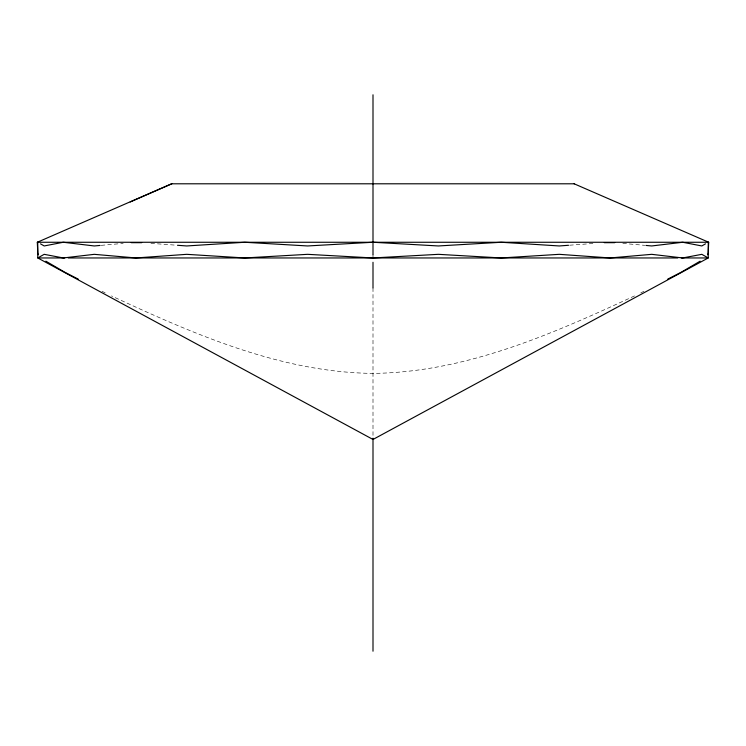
<?xml version="1.0" encoding="UTF-8"?>
<svg xmlns="http://www.w3.org/2000/svg" width="746" height="746" viewBox="0 0 746 746"><rect width="100%" height="100%" fill="white"/><g stroke="black" fill="none" stroke-linecap="round" stroke-linejoin="round"><path stroke-width="0.56" stroke-dasharray="3.73 2.8" d="M640.786 292.898L643.901 291.313M634.529 295.92C552.189 334.087 465.364 372.394 373 373.392C280.636 372.394 193.811 334.087 111.471 295.92M101.214 245.341L123.193 243.392M569.664 245.201L595.075 243.355M150.925 243.355L176.336 245.201M622.807 243.392L644.786 245.341M102.099 291.313L105.214 292.898M373 254.768L373 261.249M373 287.956L373 437.025"/><path stroke-width="1.12" d="M574.15 183.796L708.7 242.264L708.178 253.071L707.516 254.768M700.14 261.175L681.229 272.215L667.745 279.116M705.492 243.849L701.818 245.956L682.702 242.264L651.724 245.956L645.943 245.443M37.748 242.264L37.748 257.957L44.182 254.33L63.298 257.957L94.276 254.33L135.912 257.957L186.733 254.33L244.735 257.957L307.622 254.33L373 257.957L438.378 254.33L501.265 257.957L559.267 254.33L610.088 257.957L651.724 254.33L682.702 257.957L701.818 254.33L708.252 257.957L708.252 242.264M708.252 257.957L373 439.459L37.748 257.957M130.214 201.97L171.85 183.796M38.484 254.768L37.822 253.071L37.3 242.264L171.58 183.796L574.42 183.796M100.057 245.443L94.276 245.956L63.298 242.264L44.182 245.956L40.508 243.849M131.287 242.674L141.684 242.683M568.508 245.285L559.267 245.956L501.265 242.264L438.378 245.956L373 242.264L307.622 245.956L244.735 242.264L186.733 245.956L177.492 245.285M604.316 242.683L614.713 242.674M37.3 242.264L708.7 242.264M38.615 257.957L64.734 257.957M68.184 257.957L677.816 257.957M681.266 257.957L707.385 257.957M78.255 279.116L64.771 272.215L45.86 261.175M373 94.798L373 254.768M373 262.284L373 287.956M373 438.182L373 651.202"/></g></svg>
